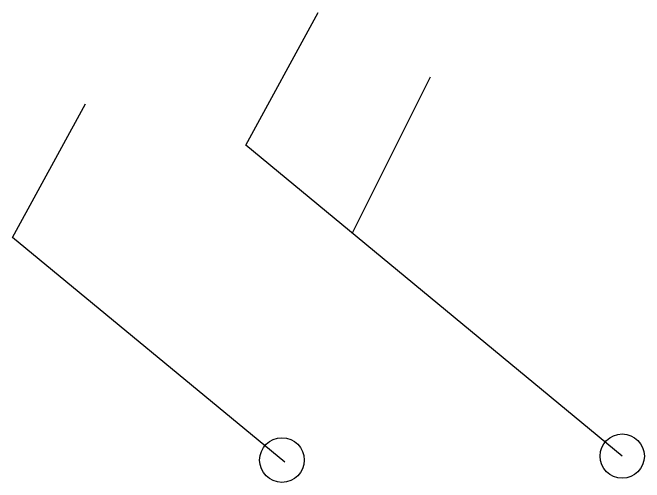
# Model space of a CAD drawing. Extents: x -74236 to 286982, y -14633 to 132816.
# Drawn here: x 286778.9 to 286982.3, y -14632.9 to -14481.5 of the extents above; entities that cross this region are included whole.
import ezdxf

# ---------------------------------------------------------------- set-up
doc = ezdxf.new("R2010")
doc.units = 0
doc.header["$LTSCALE"] = 10
doc.header["$MEASUREMENT"] = 0
doc.layers.add('7开关', color=1, linetype='Continuous')

msp = doc.modelspace()

# ---------------------------------------------------------------- linework, layer by layer
at = {"layer": '7开关', "color": 1}
for p, q in [((286854.01, -14524.25), (286877.25, -14481.54)), ((286913.27, -14502.38), (286888.26, -14552.57)), ((286778.93, -14553.97), (286802.34, -14510.92)), ((286975.13, -14624.4), (286854.01, -14524.25)), ((286866.49, -14626.38), (286778.93, -14553.97))]:
    msp.add_line(p, q, dxfattribs=at)
for centre, radius in [((286975.13, -14624.4), 7.14), ((286865.62, -14625.66), 7.19)]:
    msp.add_circle(centre, radius, dxfattribs=at)

doc.saveas('drawing.dxf')
